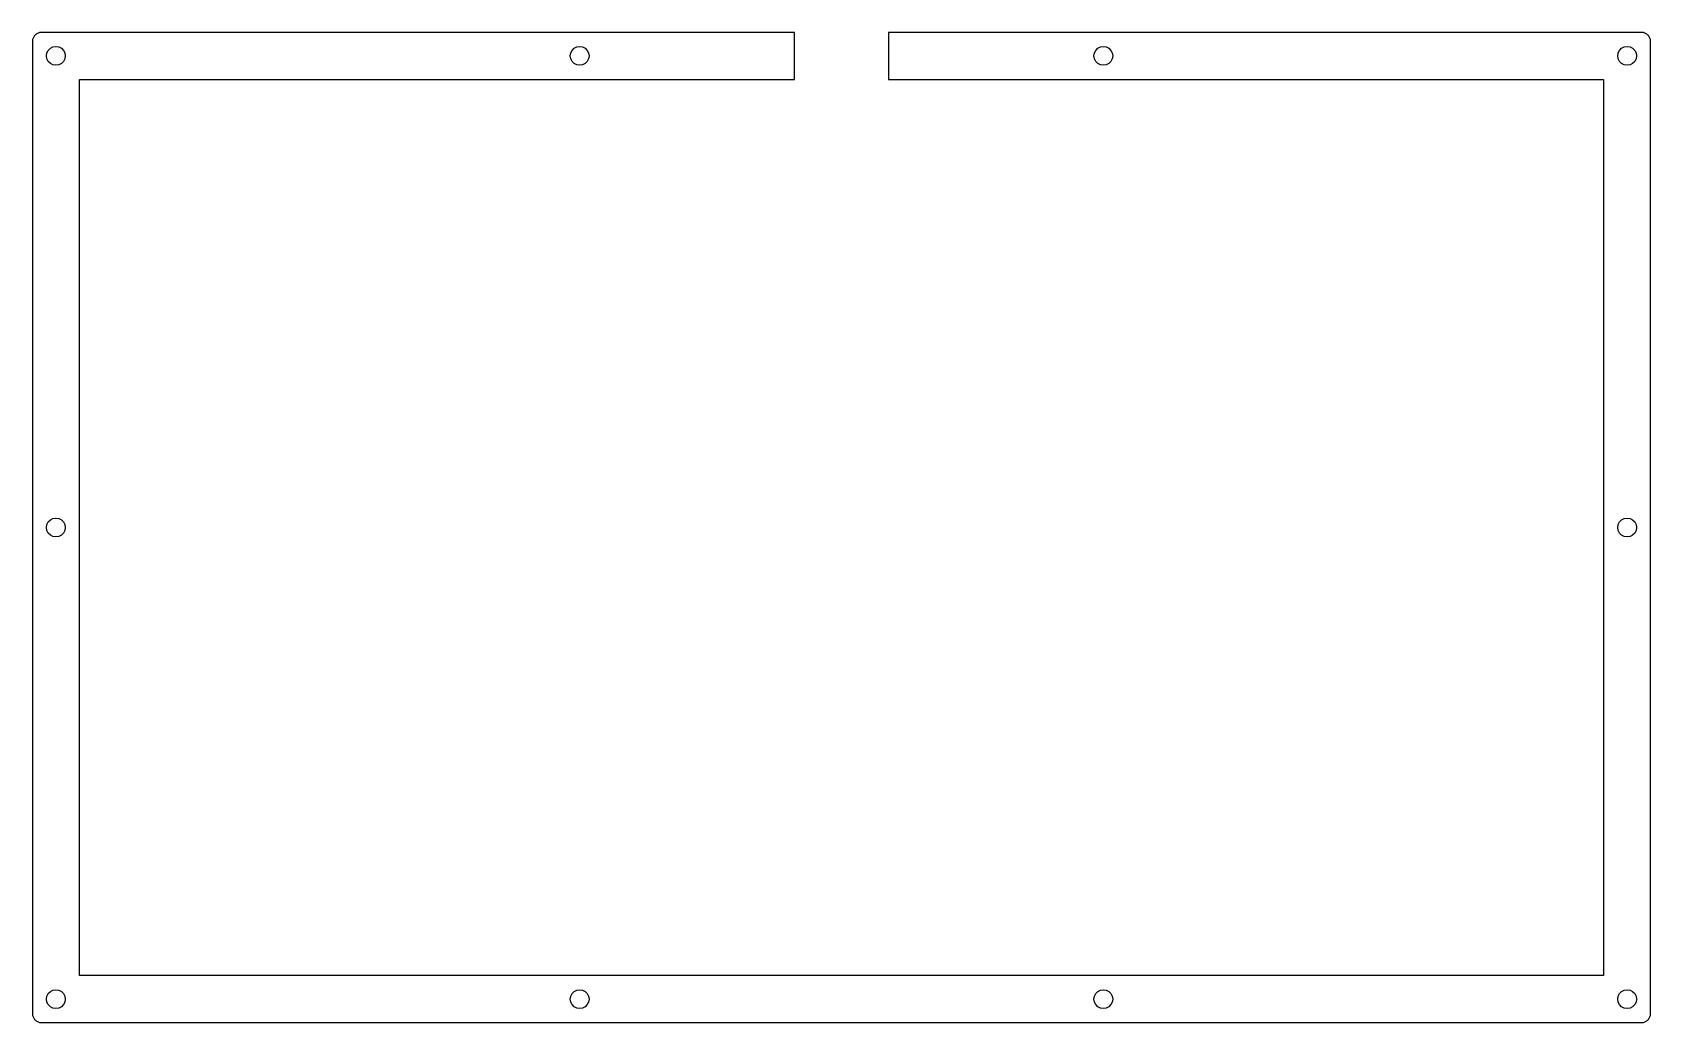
# Model space of a CAD drawing. Extents: x 0 to 172, y 0 to 105.
import ezdxf

# ---------------------------------------------------------------- set-up
doc = ezdxf.new("R2010")
doc.units = 0
doc.layers.get('0').update_dxf_attribs({"linetype": 'CONTINUOUS'})

msp = doc.modelspace()

# ---------------------------------------------------------------- linework, layer by layer
at = {"color": 0}
for p, q in [((0.285254, 104.932), (0.241157, 104.866)), ((0.333485, 104.993), (0.285254, 104.932)), ((0.38723, 105.051), (0.333485, 104.993)), ((0.445107, 105.104), (0.38723, 105.051)), ((0.505739, 105.152), (0.445107, 105.104)), ((0.571885, 105.197), (0.505739, 105.152)), ((0.63941, 105.235), (0.571885, 105.197)), ((0.711069, 105.268), (0.63941, 105.235)), ((0.784105, 105.295), (0.711069, 105.268)), ((0.861275, 105.317), (0.784105, 105.295)), ((0.937066, 105.332), (0.861275, 105.317)), ((1.01562, 105.341), (0.937066, 105.332)), ((1.09416, 105.344), (1.01562, 105.341)), ((81.0563, 105.344), (1.09416, 105.344)), ((81.0563, 100.344), (81.0563, 105.344)), ((171.019, 105.344), (91.0565, 105.344)), ((91.0565, 105.344), (91.0565, 100.344)), ((171.097, 105.341), (171.019, 105.344)), ((171.174, 105.332), (171.097, 105.341)), ((171.252, 105.317), (171.174, 105.332)), ((171.327, 105.295), (171.252, 105.317)), ((171.402, 105.268), (171.327, 105.295)), ((171.473, 105.235), (171.402, 105.268)), ((171.541, 105.197), (171.473, 105.235)), ((171.607, 105.152), (171.541, 105.197)), ((171.668, 105.104), (171.607, 105.152)), ((171.726, 105.051), (171.668, 105.104)), ((171.779, 104.993), (171.726, 105.051)), ((171.827, 104.932), (171.779, 104.993)), ((171.872, 104.866), (171.827, 104.932)), ((0.096463, 104.422), (0.093707, 104.344)), ((0.093707, 104.344), (0.093707, 1.09416)), ((0.106109, 104.501), (0.096463, 104.422)), ((0.121267, 104.577), (0.106109, 104.501)), ((0.143316, 104.654), (0.121267, 104.577)), ((0.169499, 104.727), (0.143316, 104.654)), ((0.202572, 104.798), (0.169499, 104.727)), ((0.241157, 104.866), (0.202572, 104.798)), ((1.64262, 103.153), (1.78456, 103.431)), ((1.78456, 103.431), (2.00642, 103.653)), ((2.00642, 103.653), (2.28479, 103.795)), ((2.28479, 103.795), (2.59347, 103.843)), ((2.59347, 103.843), (2.90215, 103.795)), ((2.90215, 103.795), (3.18189, 103.653)), ((3.18189, 103.653), (3.40238, 103.431)), ((3.40238, 103.431), (3.54432, 103.153)), ((57.2851, 103.153), (57.4269, 103.431)), ((57.4269, 103.431), (57.6474, 103.653)), ((57.6474, 103.653), (57.9272, 103.795)), ((57.9272, 103.795), (58.2359, 103.843)), ((58.2359, 103.843), (58.5445, 103.795)), ((58.5445, 103.795), (58.8229, 103.653)), ((58.8229, 103.653), (59.0448, 103.431)), ((59.0448, 103.431), (59.1866, 103.153)), ((112.926, 103.153), (113.068, 103.431)), ((113.068, 103.431), (113.29, 103.653)), ((113.29, 103.653), (113.568, 103.795)), ((113.568, 103.795), (113.877, 103.843)), ((113.877, 103.843), (114.186, 103.795)), ((114.186, 103.795), (114.465, 103.653)), ((114.465, 103.653), (114.686, 103.431)), ((114.686, 103.431), (114.828, 103.153)), ((168.567, 103.153), (168.709, 103.431)), ((168.709, 103.431), (168.931, 103.653)), ((168.931, 103.653), (169.209, 103.795)), ((169.209, 103.795), (169.519, 103.843)), ((169.519, 103.843), (169.828, 103.795)), ((169.828, 103.795), (170.106, 103.653)), ((170.106, 103.653), (170.328, 103.431)), ((170.328, 103.431), (170.47, 103.153)), ((171.91, 104.798), (171.872, 104.866)), ((171.943, 104.727), (171.91, 104.798)), ((171.97, 104.654), (171.943, 104.727)), ((171.99, 104.577), (171.97, 104.654)), ((172.007, 104.501), (171.99, 104.577)), ((172.016, 104.422), (172.007, 104.501)), ((172.019, 104.344), (172.016, 104.422)), ((172.019, 1.09416), (172.019, 104.344)), ((1.59439, 102.844), (1.64262, 103.153)), ((1.64262, 102.536), (1.59439, 102.844)), ((1.78456, 102.256), (1.64262, 102.536)), ((2.00642, 102.035), (1.78456, 102.256)), ((2.28479, 101.894), (2.00642, 102.035)), ((2.59347, 101.844), (2.28479, 101.894)), ((2.90215, 101.894), (2.59347, 101.844)), ((3.18189, 102.035), (2.90215, 101.894)), ((3.40238, 102.256), (3.18189, 102.035)), ((3.54432, 102.536), (3.40238, 102.256)), ((3.54432, 103.153), (3.59392, 102.844)), ((3.59392, 102.844), (3.54432, 102.536)), ((57.2354, 102.844), (57.2851, 103.153)), ((57.2851, 102.536), (57.2354, 102.844)), ((57.4269, 102.256), (57.2851, 102.536)), ((57.6474, 102.035), (57.4269, 102.256)), ((57.9272, 101.894), (57.6474, 102.035)), ((58.2359, 101.844), (57.9272, 101.894)), ((58.5445, 101.894), (58.2359, 101.844)), ((58.8229, 102.035), (58.5445, 101.894)), ((59.0448, 102.256), (58.8229, 102.035)), ((59.1866, 102.536), (59.0448, 102.256)), ((59.1866, 103.153), (59.2363, 102.844)), ((59.2363, 102.844), (59.1866, 102.536)), ((112.877, 102.844), (112.926, 103.153)), ((112.926, 102.536), (112.877, 102.844)), ((113.068, 102.256), (112.926, 102.536)), ((113.29, 102.035), (113.068, 102.256)), ((113.568, 101.894), (113.29, 102.035)), ((113.877, 101.844), (113.568, 101.894)), ((114.186, 101.894), (113.877, 101.844)), ((114.465, 102.035), (114.186, 101.894)), ((114.686, 102.256), (114.465, 102.035)), ((114.828, 102.536), (114.686, 102.256)), ((114.828, 103.153), (114.877, 102.844)), ((114.877, 102.844), (114.828, 102.536)), ((168.519, 102.844), (168.567, 103.153)), ((168.567, 102.536), (168.519, 102.844)), ((168.709, 102.256), (168.567, 102.536)), ((168.931, 102.035), (168.709, 102.256)), ((169.209, 101.894), (168.931, 102.035)), ((169.519, 101.844), (169.209, 101.894)), ((169.828, 101.894), (169.519, 101.844)), ((170.106, 102.035), (169.828, 101.894)), ((170.328, 102.256), (170.106, 102.035)), ((170.47, 102.536), (170.328, 102.256)), ((170.47, 103.153), (170.518, 102.844)), ((170.518, 102.844), (170.47, 102.536)), ((5.09323, 5.0946), (5.09323, 100.344)), ((5.09323, 100.344), (81.0563, 100.344)), ((91.0565, 100.344), (167.018, 100.344)), ((167.018, 100.344), (167.018, 5.0946)), ((1.64262, 53.0281), (1.78456, 53.3065)), ((1.78456, 53.3065), (2.00642, 53.5284)), ((2.00642, 53.5284), (2.28479, 53.6706)), ((2.28479, 53.6706), (2.59347, 53.7185)), ((2.59347, 53.7185), (2.90215, 53.6706)), ((2.90215, 53.6706), (3.18189, 53.5284)), ((3.18189, 53.5284), (3.40238, 53.3065)), ((3.40238, 53.3065), (3.54432, 53.0281)), ((168.567, 53.0281), (168.709, 53.3065)), ((168.709, 53.3065), (168.931, 53.5284)), ((168.931, 53.5284), (169.209, 53.6706)), ((169.209, 53.6706), (169.519, 53.7185)), ((169.519, 53.7185), (169.828, 53.6706)), ((169.828, 53.6706), (170.106, 53.5284)), ((170.106, 53.5284), (170.328, 53.3065)), ((170.328, 53.3065), (170.47, 53.0281)), ((1.59439, 52.7195), (1.64262, 53.0281)), ((1.64262, 52.4097), (1.59439, 52.7195)), ((1.78456, 52.131), (1.64262, 52.4097)), ((2.00642, 51.9105), (1.78456, 52.131)), ((2.28479, 51.7687), (2.00642, 51.9105)), ((2.59347, 51.719), (2.28479, 51.7687)), ((2.90215, 51.7687), (2.59347, 51.719)), ((3.18189, 51.9105), (2.90215, 51.7687)), ((3.40238, 52.131), (3.18189, 51.9105)), ((3.54432, 52.4097), (3.40238, 52.131)), ((3.54432, 53.0281), (3.59392, 52.7195)), ((3.59392, 52.7195), (3.54432, 52.4097)), ((168.519, 52.7195), (168.567, 53.0281)), ((168.567, 52.4097), (168.519, 52.7195)), ((168.709, 52.131), (168.567, 52.4097)), ((168.931, 51.9105), (168.709, 52.131)), ((169.209, 51.7687), (168.931, 51.9105)), ((169.519, 51.719), (169.209, 51.7687)), ((169.828, 51.7687), (169.519, 51.719)), ((170.106, 51.9105), (169.828, 51.7687)), ((170.328, 52.131), (170.106, 51.9105)), ((170.47, 52.4097), (170.328, 52.131)), ((170.47, 53.0281), (170.518, 52.7195)), ((170.518, 52.7195), (170.47, 52.4097)), ((2.00642, 3.40376), (2.28479, 3.5457)), ((2.28479, 3.5457), (2.59347, 3.59392)), ((2.59347, 3.59392), (2.90215, 3.5457)), ((2.90215, 3.5457), (3.18189, 3.40376)), ((167.018, 5.0946), (5.09323, 5.0946)), ((57.6474, 3.40376), (57.9272, 3.5457)), ((57.9272, 3.5457), (58.2359, 3.59392)), ((58.2359, 3.59392), (58.5445, 3.5457)), ((58.5445, 3.5457), (58.8229, 3.40376)), ((113.29, 3.40376), (113.568, 3.5457)), ((113.568, 3.5457), (113.877, 3.59392)), ((113.877, 3.59392), (114.186, 3.5457)), ((114.186, 3.5457), (114.465, 3.40376)), ((168.931, 3.40376), (169.209, 3.5457)), ((169.209, 3.5457), (169.519, 3.59392)), ((169.519, 3.59392), (169.828, 3.5457)), ((169.828, 3.5457), (170.106, 3.40376)), ((1.59439, 2.59347), (1.64262, 2.90353)), ((1.64262, 2.28479), (1.59439, 2.59347)), ((1.64262, 2.90353), (1.78456, 3.18189)), ((1.78456, 2.00642), (1.64262, 2.28479)), ((1.78456, 3.18189), (2.00642, 3.40376)), ((2.00642, 1.78456), (1.78456, 2.00642)), ((2.28479, 1.64262), (2.00642, 1.78456)), ((3.18189, 1.78456), (2.90215, 1.64262)), ((3.18189, 3.40376), (3.40238, 3.18189)), ((3.40238, 2.00642), (3.18189, 1.78456)), ((3.40238, 3.18189), (3.54432, 2.90353)), ((3.54432, 2.28479), (3.40238, 2.00642)), ((3.54432, 2.90353), (3.59392, 2.59347)), ((3.59392, 2.59347), (3.54432, 2.28479)), ((57.2354, 2.59347), (57.2851, 2.90353)), ((57.2851, 2.28479), (57.2354, 2.59347)), ((57.2851, 2.90353), (57.4269, 3.18189)), ((57.4269, 2.00642), (57.2851, 2.28479)), ((57.4269, 3.18189), (57.6474, 3.40376)), ((57.6474, 1.78456), (57.4269, 2.00642)), ((57.9272, 1.64262), (57.6474, 1.78456)), ((58.8229, 1.78456), (58.5445, 1.64262)), ((58.8229, 3.40376), (59.0448, 3.18189)), ((59.0448, 2.00642), (58.8229, 1.78456)), ((59.0448, 3.18189), (59.1866, 2.90353)), ((59.1866, 2.28479), (59.0448, 2.00642)), ((59.1866, 2.90353), (59.2363, 2.59347)), ((59.2363, 2.59347), (59.1866, 2.28479)), ((112.877, 2.59347), (112.926, 2.90353)), ((112.926, 2.28479), (112.877, 2.59347)), ((112.926, 2.90353), (113.068, 3.18189)), ((113.068, 2.00642), (112.926, 2.28479)), ((113.068, 3.18189), (113.29, 3.40376)), ((113.29, 1.78456), (113.068, 2.00642)), ((113.568, 1.64262), (113.29, 1.78456)), ((114.465, 1.78456), (114.186, 1.64262)), ((114.465, 3.40376), (114.686, 3.18189)), ((114.686, 2.00642), (114.465, 1.78456)), ((114.686, 3.18189), (114.828, 2.90353)), ((114.828, 2.28479), (114.686, 2.00642)), ((114.828, 2.90353), (114.877, 2.59347)), ((114.877, 2.59347), (114.828, 2.28479)), ((168.519, 2.59347), (168.567, 2.90353)), ((168.567, 2.28479), (168.519, 2.59347)), ((168.567, 2.90353), (168.709, 3.18189)), ((168.709, 2.00642), (168.567, 2.28479)), ((168.709, 3.18189), (168.931, 3.40376)), ((168.931, 1.78456), (168.709, 2.00642)), ((169.209, 1.64262), (168.931, 1.78456)), ((170.106, 1.78456), (169.828, 1.64262)), ((170.106, 3.40376), (170.328, 3.18189)), ((170.328, 2.00642), (170.106, 1.78456)), ((170.328, 3.18189), (170.47, 2.90353)), ((170.47, 2.28479), (170.328, 2.00642)), ((170.47, 2.90353), (170.518, 2.59347)), ((170.518, 2.59347), (170.47, 2.28479)), ((0.093707, 1.09416), (0.096463, 1.01562)), ((0.096463, 1.01562), (0.106109, 0.938445)), ((0.106109, 0.938445), (0.121267, 0.861275)), ((0.121267, 0.861275), (0.143316, 0.785481)), ((0.143316, 0.785481), (0.169499, 0.711069)), ((0.169499, 0.711069), (0.202572, 0.63941)), ((0.202572, 0.63941), (0.241157, 0.571885)), ((0.241157, 0.571885), (0.285254, 0.505739)), ((0.285254, 0.505739), (0.333485, 0.445107)), ((0.333485, 0.445107), (0.38723, 0.38723)), ((0.38723, 0.38723), (0.445107, 0.333485)), ((0.445107, 0.333485), (0.505739, 0.285254)), ((0.505739, 0.285254), (0.571885, 0.241157)), ((0.571885, 0.241157), (0.63941, 0.202572)), ((0.63941, 0.202572), (0.711069, 0.169499)), ((0.711069, 0.169499), (0.784105, 0.143316)), ((0.784105, 0.143316), (0.861275, 0.122645)), ((0.861275, 0.122645), (0.937066, 0.106109)), ((0.937066, 0.106109), (1.01562, 0.096463)), ((1.01562, 0.096463), (1.09416, 0.093707)), ((1.09416, 0.093707), (171.019, 0.093707)), ((2.59347, 1.59439), (2.28479, 1.64262)), ((2.90215, 1.64262), (2.59347, 1.59439)), ((58.2359, 1.59439), (57.9272, 1.64262)), ((58.5445, 1.64262), (58.2359, 1.59439)), ((113.877, 1.59439), (113.568, 1.64262)), ((114.186, 1.64262), (113.877, 1.59439)), ((169.519, 1.59439), (169.209, 1.64262)), ((169.828, 1.64262), (169.519, 1.59439)), ((171.019, 0.093707), (171.097, 0.096463)), ((171.097, 0.096463), (171.174, 0.106109)), ((171.174, 0.106109), (171.252, 0.122645)), ((171.252, 0.122645), (171.327, 0.143316)), ((171.327, 0.143316), (171.402, 0.169499)), ((171.402, 0.169499), (171.473, 0.202572)), ((171.473, 0.202572), (171.541, 0.241157)), ((171.541, 0.241157), (171.607, 0.285254)), ((171.607, 0.285254), (171.668, 0.333485)), ((171.668, 0.333485), (171.726, 0.38723)), ((171.726, 0.38723), (171.779, 0.445107)), ((171.779, 0.445107), (171.827, 0.505739)), ((171.827, 0.505739), (171.872, 0.571885)), ((171.872, 0.571885), (171.91, 0.63941)), ((171.91, 0.63941), (171.943, 0.711069)), ((171.943, 0.711069), (171.97, 0.785481)), ((171.97, 0.785481), (171.99, 0.861275)), ((171.99, 0.861275), (172.007, 0.938445)), ((172.007, 0.938445), (172.016, 1.01562)), ((172.016, 1.01562), (172.019, 1.09416))]:
    msp.add_line(p, q, dxfattribs=at)

doc.saveas('drawing.dxf')
